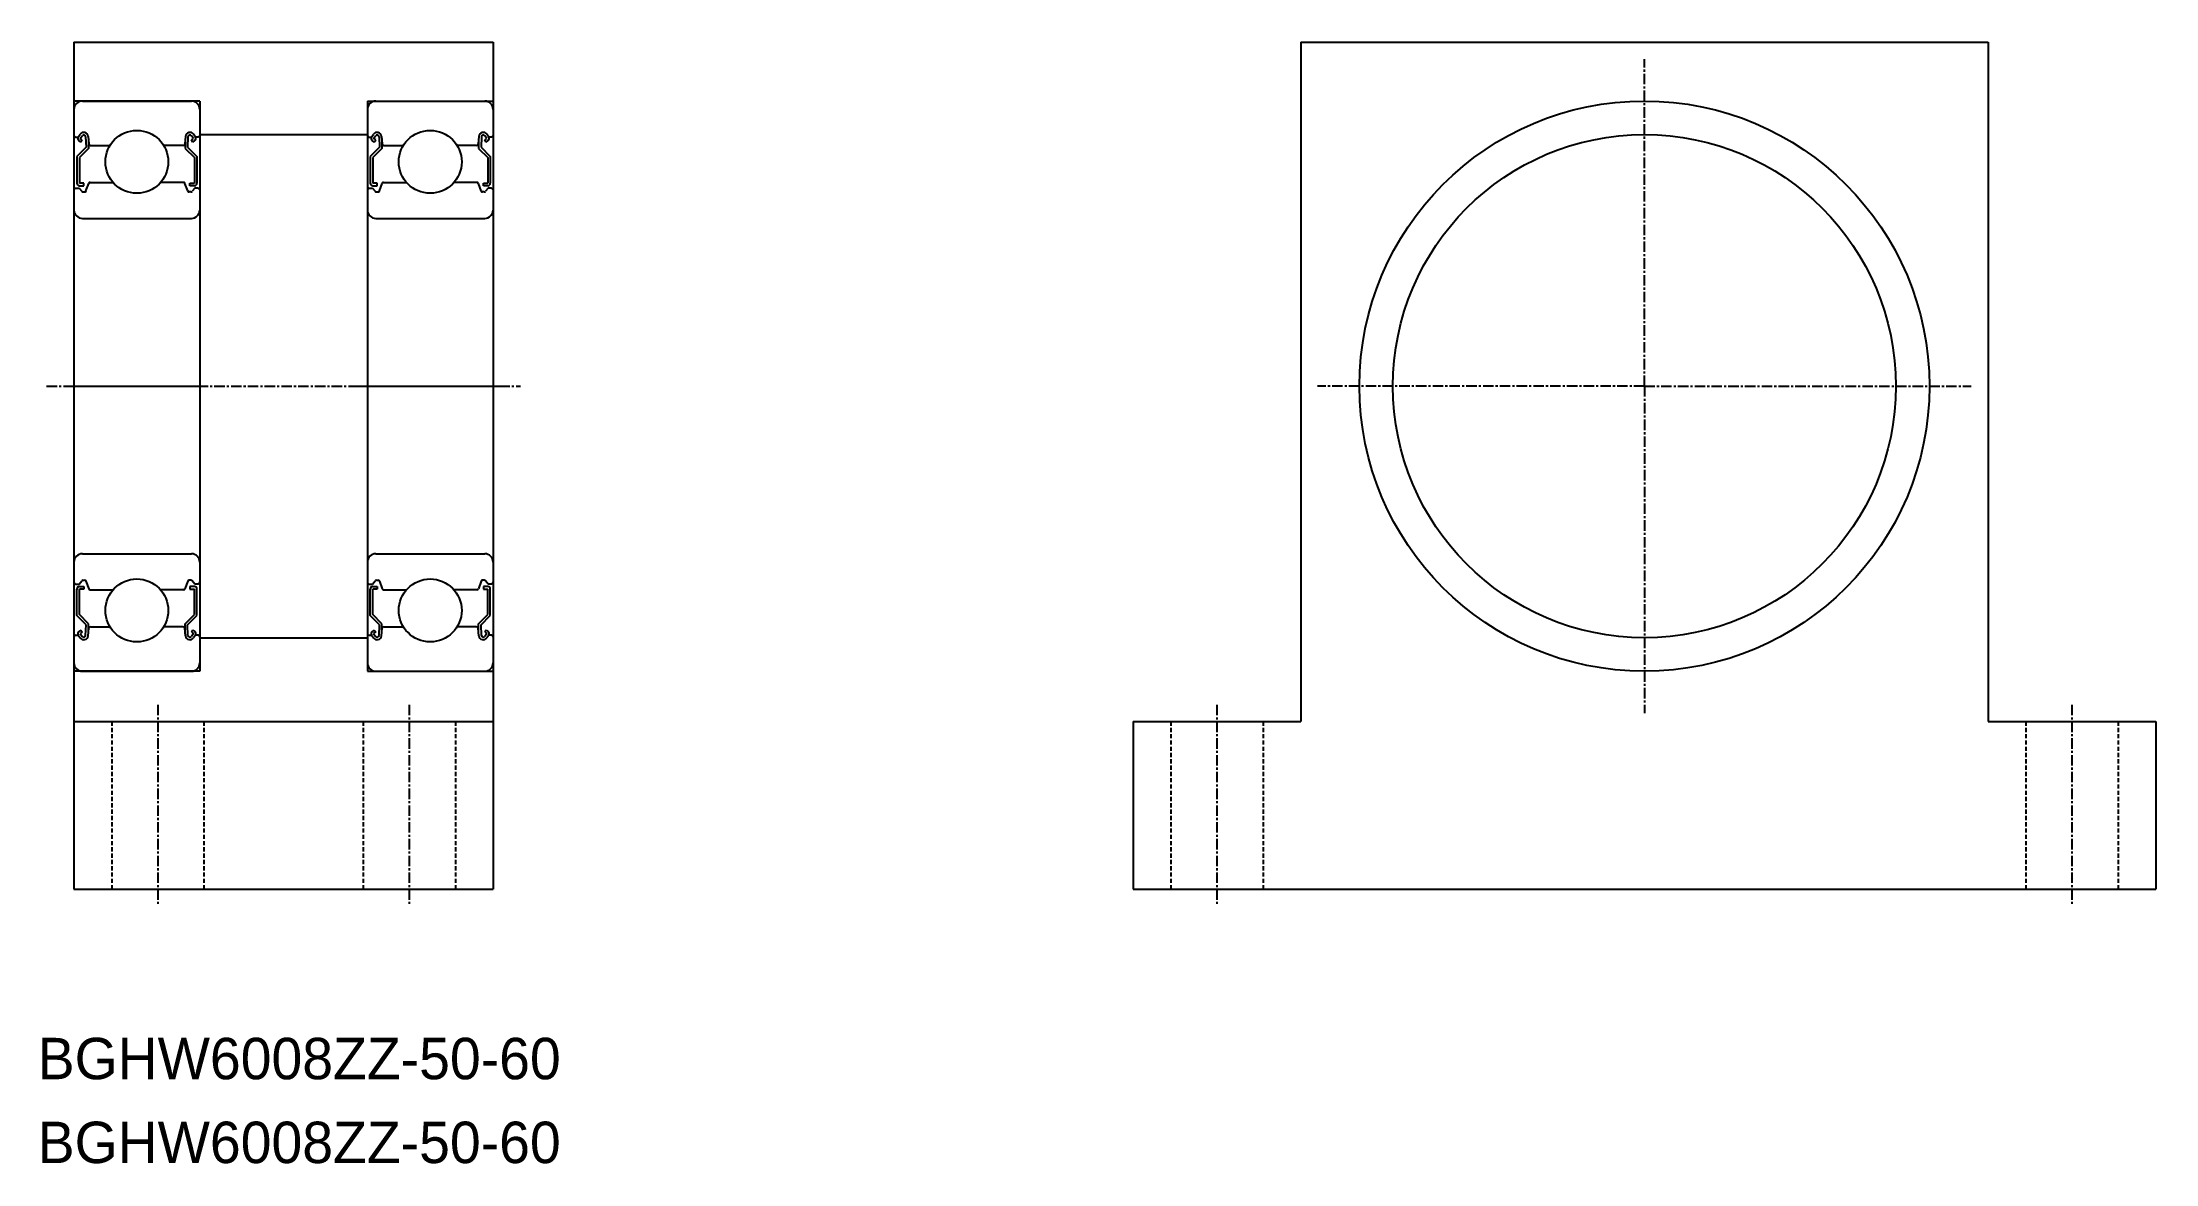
# Model space of a CAD drawing. Extents: x -124 to 128, y -92 to 42.
import ezdxf

# ---------------------------------------------------------------- set-up
doc = ezdxf.new("R2010")
doc.units = 0
doc.linetypes.add('CENTER', pattern=[2, 1.25, -0.25, 0.25, -0.25])
doc.linetypes.add('DASHED', pattern=[0.75, 0.5, -0.25])
doc.layers.get('0').update_dxf_attribs({"linetype": 'CONTINUOUS'})
doc.layers.add('CENTER', color=1, linetype='CENTER')

msp = doc.modelspace()

# ---------------------------------------------------------------- linework, layer by layer
at = {"color": 7, "linetype": 'CONTINUOUS'}
for p, q in [((-120.44, 41.78), (-70.44, 41.78)), ((-120.44, 41.78), (-120.44, -59.22)), ((-70.44, 41.78), (-70.44, -59.22)), ((25.91, 41.78), (107.91, 41.78)), ((25.91, 41.78), (25.91, -39.22)), ((107.91, 41.78), (107.91, -39.22)), ((-105.44, 34.78), (-120.44, 34.78)), ((-105.44, 34.78), (-105.44, -33.22)), ((-85.44, 34.78), (-70.44, 34.78)), ((-85.44, 34.78), (-85.44, -33.22)), ((-105.44, 30.78), (-85.44, 30.78)), ((-105.44, -29.22), (-85.44, -29.22)), ((-105.44, -33.22), (-120.44, -33.22)), ((-85.44, -33.22), (-70.44, -33.22)), ((-120.44, -39.22), (-85.44, -39.22)), ((-120.44, -39.22), (-70.44, -39.22)), ((5.91, -39.22), (25.91, -39.22)), ((5.91, -39.22), (5.91, -59.22)), ((107.91, -39.22), (127.91, -39.22)), ((127.91, -39.22), (127.91, -59.22)), ((-120.44, -59.22), (-70.44, -59.22)), ((5.91, -59.22), (127.91, -59.22))]:
    msp.add_line(p, q, dxfattribs=at)
for p, q in [((-120.44, 33.78), (-120.44, -32.22)), ((-119.44, 34.78), (-106.44, 34.78)), ((-105.44, 33.78), (-105.44, -32.22)), ((-85.44, 33.78), (-85.44, -32.22)), ((-84.44, 34.78), (-71.44, 34.78)), ((-70.44, 33.78), (-70.44, -32.22)), ((-120.24, 30.48), (-119.94, 30.48)), ((-119.94, 30.48), (-119.71, 30.81)), ((-119.69, 30.31), (-119.46, 30.64)), ((-119.45, 30.14), (-119.69, 30.31)), ((-119.05, 30.52), (-119, 29.26)), ((-118.75, 30.56), (-118.67, 29.67)), ((-107.13, 30.56), (-107.21, 29.67)), ((-106.84, 30.52), (-106.88, 29.26)), ((-106.43, 30.14), (-106.19, 30.31)), ((-106.19, 30.31), (-106.42, 30.64)), ((-105.94, 30.48), (-106.17, 30.81)), ((-105.64, 30.48), (-105.94, 30.48)), ((-85.24, 30.48), (-84.94, 30.48)), ((-84.94, 30.48), (-84.71, 30.81)), ((-84.69, 30.31), (-84.46, 30.64)), ((-84.45, 30.14), (-84.69, 30.31)), ((-84.05, 30.52), (-84, 29.26)), ((-83.75, 30.56), (-83.67, 29.67)), ((-72.13, 30.56), (-72.21, 29.67)), ((-71.84, 30.52), (-71.88, 29.26)), ((-71.43, 30.14), (-71.19, 30.31)), ((-71.19, 30.31), (-71.42, 30.64)), ((-70.94, 30.48), (-71.17, 30.81)), ((-70.64, 30.48), (-70.94, 30.48)), ((-119, 29.26), (-120.1, 28.16)), ((-120.1, 28.16), (-120.1, 24.98)), ((-119.62, 29.89), (-119.87, 30.07)), ((-118.7, 29.13), (-119.8, 28.03)), ((-119.8, 28.03), (-119.8, 24.98)), ((-119.62, 29.89), (-119.45, 30.14)), ((-118.7, 30.01), (-118.7, 29.13)), ((-118.47, 29.48), (-116.14, 29.48)), ((-107.41, 29.48), (-109.74, 29.48)), ((-107.18, 30.01), (-107.18, 29.13)), ((-107.18, 29.13), (-106.08, 28.03)), ((-106.88, 29.26), (-105.78, 28.16)), ((-106.26, 29.89), (-106.43, 30.14)), ((-106.26, 29.89), (-106.01, 30.07)), ((-106.08, 28.03), (-106.08, 24.98)), ((-105.78, 28.16), (-105.78, 24.98)), ((-84, 29.26), (-85.1, 28.16)), ((-85.1, 28.16), (-85.1, 24.98)), ((-84.62, 29.89), (-84.87, 30.07)), ((-83.7, 29.13), (-84.8, 28.03)), ((-84.8, 28.03), (-84.8, 24.98)), ((-84.62, 29.89), (-84.45, 30.14)), ((-83.7, 30.01), (-83.7, 29.13)), ((-83.47, 29.48), (-81.14, 29.48)), ((-72.41, 29.48), (-74.74, 29.48)), ((-72.18, 30.01), (-72.18, 29.13)), ((-72.18, 29.13), (-71.08, 28.03)), ((-71.88, 29.26), (-70.78, 28.16)), ((-71.26, 29.89), (-71.43, 30.14)), ((-71.26, 29.89), (-71.01, 30.07)), ((-71.08, 28.03), (-71.08, 24.98)), ((-70.78, 28.16), (-70.78, 24.98)), ((-120.24, 24.38), (-119.84, 24.38)), ((-119.84, 24.38), (-119.52, 24.01)), ((-119.28, 24.98), (-119.8, 24.98)), ((-119.8, 24.68), (-119.28, 24.68)), ((-119.37, 23.93), (-119.19, 23.93)), ((-119.28, 24.68), (-119.28, 24.98)), ((-119.01, 24.07), (-118.68, 24.95)), ((-118.5, 25.08), (-115.78, 25.08)), ((-107.39, 25.08), (-110.1, 25.08)), ((-106.87, 24.07), (-107.2, 24.95)), ((-106.51, 23.93), (-106.69, 23.93)), ((-106.6, 24.68), (-106.6, 24.98)), ((-106.6, 24.98), (-106.08, 24.98)), ((-106.08, 24.68), (-106.6, 24.68)), ((-106.04, 24.38), (-106.36, 24.01)), ((-105.64, 24.38), (-106.04, 24.38)), ((-85.24, 24.38), (-84.84, 24.38)), ((-84.84, 24.38), (-84.52, 24.01)), ((-84.28, 24.98), (-84.8, 24.98)), ((-84.8, 24.68), (-84.28, 24.68)), ((-84.37, 23.93), (-84.19, 23.93)), ((-84.28, 24.68), (-84.28, 24.98)), ((-84.01, 24.07), (-83.68, 24.95)), ((-83.5, 25.08), (-80.78, 25.08)), ((-72.39, 25.08), (-75.1, 25.08)), ((-71.87, 24.07), (-72.2, 24.95)), ((-71.51, 23.93), (-71.69, 23.93)), ((-71.6, 24.98), (-71.08, 24.98)), ((-71.6, 24.68), (-71.6, 24.98)), ((-71.08, 24.68), (-71.6, 24.68)), ((-71.04, 24.38), (-71.36, 24.01)), ((-70.64, 24.38), (-71.04, 24.38)), ((-119.44, 20.78), (-106.44, 20.78)), ((-84.44, 20.78), (-71.44, 20.78)), ((-119.44, -19.22), (-106.44, -19.22)), ((-84.44, -19.22), (-71.44, -19.22)), ((-119.84, -22.82), (-119.52, -22.44)), ((-119.37, -22.37), (-119.19, -22.37)), ((-119.01, -22.5), (-118.68, -23.38)), ((-106.87, -22.5), (-107.2, -23.38)), ((-106.51, -22.37), (-106.69, -22.37)), ((-106.04, -22.82), (-106.36, -22.44)), ((-84.84, -22.82), (-84.52, -22.44)), ((-84.37, -22.37), (-84.19, -22.37)), ((-84.01, -22.5), (-83.68, -23.38)), ((-71.87, -22.5), (-72.2, -23.38)), ((-71.51, -22.37), (-71.69, -22.37)), ((-71.04, -22.82), (-71.36, -22.44)), ((-120.24, -22.82), (-119.84, -22.82)), ((-120.1, -26.59), (-120.1, -23.42)), ((-119.8, -23.12), (-119.28, -23.12)), ((-119.8, -26.47), (-119.8, -23.42)), ((-119.28, -23.42), (-119.8, -23.42)), ((-119.28, -23.12), (-119.28, -23.42)), ((-118.5, -23.52), (-115.78, -23.52)), ((-107.39, -23.52), (-110.1, -23.52)), ((-106.6, -23.12), (-106.6, -23.42)), ((-106.08, -23.12), (-106.6, -23.12)), ((-106.6, -23.42), (-106.08, -23.42)), ((-106.08, -26.47), (-106.08, -23.42)), ((-105.64, -22.82), (-106.04, -22.82)), ((-105.78, -26.59), (-105.78, -23.42)), ((-85.24, -22.82), (-84.84, -22.82)), ((-85.1, -26.59), (-85.1, -23.42)), ((-84.8, -23.12), (-84.28, -23.12)), ((-84.28, -23.42), (-84.8, -23.42)), ((-84.8, -26.47), (-84.8, -23.42)), ((-84.28, -23.12), (-84.28, -23.42)), ((-83.5, -23.52), (-80.78, -23.52)), ((-72.39, -23.52), (-75.1, -23.52)), ((-71.08, -23.12), (-71.6, -23.12)), ((-71.6, -23.12), (-71.6, -23.42)), ((-71.6, -23.42), (-71.08, -23.42)), ((-71.08, -26.47), (-71.08, -23.42)), ((-70.64, -22.82), (-71.04, -22.82)), ((-70.78, -26.59), (-70.78, -23.42)), ((-119, -27.69), (-120.1, -26.59)), ((-118.7, -27.57), (-119.8, -26.47)), ((-119.05, -28.95), (-119, -27.69)), ((-118.7, -28.44), (-118.7, -27.57)), ((-107.18, -27.57), (-106.08, -26.47)), ((-107.18, -28.44), (-107.18, -27.57)), ((-106.88, -27.69), (-105.78, -26.59)), ((-106.84, -28.95), (-106.88, -27.69)), ((-84, -27.69), (-85.1, -26.59)), ((-83.7, -27.57), (-84.8, -26.47)), ((-84.05, -28.95), (-84, -27.69)), ((-83.7, -28.44), (-83.7, -27.57)), ((-72.18, -27.57), (-71.08, -26.47)), ((-72.18, -28.44), (-72.18, -27.57)), ((-71.88, -27.69), (-70.78, -26.59)), ((-71.84, -28.95), (-71.88, -27.69)), ((-120.24, -28.92), (-119.94, -28.92)), ((-119.94, -28.92), (-119.71, -29.25)), ((-119.62, -28.33), (-119.87, -28.5)), ((-119.45, -28.57), (-119.69, -28.74)), ((-119.69, -28.74), (-119.46, -29.07)), ((-119.62, -28.33), (-119.45, -28.57)), ((-118.75, -28.99), (-118.67, -28.1)), ((-118.47, -27.92), (-116.14, -27.92)), ((-107.41, -27.92), (-109.74, -27.92)), ((-107.13, -28.99), (-107.21, -28.1)), ((-106.26, -28.33), (-106.43, -28.57)), ((-106.43, -28.57), (-106.19, -28.74)), ((-106.19, -28.74), (-106.42, -29.07)), ((-106.26, -28.33), (-106.01, -28.5)), ((-105.94, -28.92), (-106.17, -29.25)), ((-105.64, -28.92), (-105.94, -28.92)), ((-85.24, -28.92), (-84.94, -28.92)), ((-84.94, -28.92), (-84.71, -29.25)), ((-84.62, -28.33), (-84.87, -28.5)), ((-84.45, -28.57), (-84.69, -28.74)), ((-84.69, -28.74), (-84.46, -29.07)), ((-84.62, -28.33), (-84.45, -28.57)), ((-83.75, -28.99), (-83.67, -28.1)), ((-83.47, -27.92), (-81.14, -27.92)), ((-72.41, -27.92), (-74.74, -27.92)), ((-72.13, -28.99), (-72.21, -28.1)), ((-71.26, -28.33), (-71.43, -28.57)), ((-71.43, -28.57), (-71.19, -28.74)), ((-71.19, -28.74), (-71.42, -29.07)), ((-71.26, -28.33), (-71.01, -28.5)), ((-70.94, -28.92), (-71.17, -29.25)), ((-70.64, -28.92), (-70.94, -28.92)), ((-119.44, -33.22), (-106.44, -33.22)), ((-84.44, -33.22), (-71.44, -33.22))]:
    msp.add_line(p, q)
at = {"color": 3, "linetype": 'DASHED'}
for p, q in [((-115.94, -39.22), (-115.94, -59.22)), ((-104.94, -39.22), (-104.94, -59.22)), ((-85.94, -39.22), (-85.94, -59.22)), ((-74.94, -39.22), (-74.94, -59.22)), ((10.41, -39.22), (10.41, -59.22)), ((21.41, -39.22), (21.41, -59.22)), ((112.41, -39.22), (112.41, -59.22)), ((123.41, -39.22), (123.41, -59.22))]:
    msp.add_line(p, q, dxfattribs=at)
at = {"color": 7, "linetype": 'CONTINUOUS'}
for centre, radius in [((66.91, 0.78), 34), ((-112.94, 27.53), 3.75), ((-77.94, 27.53), 3.75), ((66.91, 0.78), 30), ((-112.94, -25.97), 3.75), ((-77.94, -25.97), 3.75)]:
    msp.add_circle(centre, radius, dxfattribs=at)
for centre, radius, start, end in [((-119.44, 33.78), 1, 90, 180), ((-106.44, 33.78), 1, 0, 90), ((-84.44, 33.78), 1, 90, 180), ((-71.44, 33.78), 1, 0, 90), ((-120.24, 30.68), 0.2, 180, 270), ((-119.69, 30.31), 0.3, 144.9356, 235.0377), ((-119.28, 30.51), 0.53, 5.0651, 144.9356), ((-119.28, 30.51), 0.23, 2.1311, 144.9356), ((-106.61, 30.51), 0.53, 35.0644, 174.9349), ((-106.61, 30.51), 0.23, 35.0644, 177.8689), ((-106.19, 30.31), 0.3, 304.9623, 35.0644), ((-105.64, 30.68), 0.2, 270, 0), ((-85.24, 30.68), 0.2, 180, 270), ((-84.69, 30.31), 0.3, 144.9356, 235.0377), ((-84.28, 30.51), 0.53, 5.0651, 144.9356), ((-84.28, 30.51), 0.23, 2.1311, 144.9356), ((-71.61, 30.51), 0.53, 35.0644, 174.9349), ((-71.61, 30.51), 0.23, 35.0644, 177.8689), ((-71.19, 30.31), 0.3, 304.9623, 35.0644), ((-70.64, 30.68), 0.2, 270, 0), ((-118.47, 29.68), 0.2, 185.0651, 270), ((-107.41, 29.68), 0.2, 270, 354.9349), ((-83.47, 29.68), 0.2, 185.0651, 270), ((-72.41, 29.68), 0.2, 270, 354.9349), ((-120.24, 24.18), 0.2, 90, 180), ((-119.8, 24.98), 0.3, 180, 270), ((-119.37, 24.13), 0.2, 219.9991, 270), ((-119.19, 24.13), 0.2, 270, 339.9703), ((-118.5, 24.88), 0.2, 90, 159.9703), ((-107.39, 24.88), 0.2, 20.0297, 90), ((-106.69, 24.13), 0.2, 200.0297, 270), ((-106.51, 24.13), 0.2, 270, 320.0009), ((-106.08, 24.98), 0.3, 270, 0), ((-105.64, 24.18), 0.2, 0, 90), ((-85.24, 24.18), 0.2, 90, 180), ((-84.8, 24.98), 0.3, 180, 270), ((-84.37, 24.13), 0.2, 219.9991, 270), ((-84.19, 24.13), 0.2, 270, 339.9703), ((-83.5, 24.88), 0.2, 90, 159.9703), ((-72.39, 24.88), 0.2, 20.0297, 90), ((-71.69, 24.13), 0.2, 200.0297, 270), ((-71.51, 24.13), 0.2, 270, 320.0009), ((-71.08, 24.98), 0.3, 270, 0), ((-70.64, 24.18), 0.2, 0, 90), ((-119.44, 21.78), 1, 180, 270), ((-106.44, 21.78), 1, 270, 0), ((-84.44, 21.78), 1, 180, 270), ((-71.44, 21.78), 1, 270, 0), ((-119.44, -20.22), 1, 90, 180), ((-106.44, -20.22), 1, 0, 90), ((-84.44, -20.22), 1, 90, 180), ((-71.44, -20.22), 1, 0, 90), ((-120.24, -22.62), 0.2, 180, 270), ((-119.37, -22.57), 0.2, 90, 140.0009), ((-119.19, -22.57), 0.2, 20.0297, 90), ((-106.69, -22.57), 0.2, 90, 159.9703), ((-106.51, -22.57), 0.2, 39.9991, 90), ((-105.64, -22.62), 0.2, 270, 0), ((-85.24, -22.62), 0.2, 180, 270), ((-84.37, -22.57), 0.2, 90, 140.0009), ((-84.19, -22.57), 0.2, 20.0297, 90), ((-71.69, -22.57), 0.2, 90, 159.9703), ((-71.51, -22.57), 0.2, 39.9991, 90), ((-70.64, -22.62), 0.2, 270, 0), ((-119.8, -23.42), 0.3, 90, 180), ((-118.5, -23.32), 0.2, 200.0297, 270), ((-107.39, -23.32), 0.2, 270, 339.9703), ((-106.08, -23.42), 0.3, 0, 90), ((-84.8, -23.42), 0.3, 90, 180), ((-83.5, -23.32), 0.2, 200.0297, 270), ((-72.39, -23.32), 0.2, 270, 339.9703), ((-71.08, -23.42), 0.3, 0, 90), ((-120.24, -29.12), 0.2, 90, 180), ((-119.69, -28.74), 0.3, 124.9623, 215.0644), ((-119.28, -28.94), 0.53, 215.0644, 354.9349), ((-119.28, -28.94), 0.23, 215.0644, 357.8689), ((-118.47, -28.12), 0.2, 90, 174.9349), ((-107.41, -28.12), 0.2, 5.0651, 90), ((-106.61, -28.94), 0.53, 185.0651, 324.9356), ((-106.61, -28.94), 0.23, 182.1311, 324.9356), ((-106.19, -28.74), 0.3, 324.9356, 55.0377), ((-105.64, -29.12), 0.2, 0, 90), ((-85.24, -29.12), 0.2, 90, 180), ((-84.69, -28.74), 0.3, 124.9623, 215.0644), ((-84.28, -28.94), 0.53, 215.0644, 354.9349), ((-84.28, -28.94), 0.23, 215.0644, 357.8689), ((-83.47, -28.12), 0.2, 90, 174.9349), ((-72.41, -28.12), 0.2, 5.0651, 90), ((-71.61, -28.94), 0.53, 185.0651, 324.9356), ((-71.61, -28.94), 0.23, 182.1311, 324.9356), ((-71.19, -28.74), 0.3, 324.9356, 55.0377), ((-70.64, -29.12), 0.2, 0, 90), ((-119.44, -32.22), 1, 180, 270), ((-106.44, -32.22), 1, 270, 0), ((-84.44, -32.22), 1, 180, 270), ((-71.44, -32.22), 1, 270, 0)]:
    msp.add_arc(centre, radius, start, end)
at = {"layer": 'CENTER', "color": 1, "linetype": 'CENTER'}
for p, q in [((66.91, 0.78), (66.91, 39.78)), ((-123.7, 0.78), (-67.18, 0.78)), ((-121.44, 0.78), (-104.44, 0.78)), ((-86.44, 0.78), (-69.44, 0.78)), ((66.91, 0.78), (27.91, 0.78)), ((66.91, 0.78), (66.91, -38.22)), ((66.91, 0.78), (105.91, 0.78)), ((-110.44, -37.22), (-110.44, -61.22)), ((-80.44, -37.22), (-80.44, -61.22)), ((15.91, -37.22), (15.91, -61.22)), ((117.91, -37.22), (117.91, -61.22))]:
    msp.add_line(p, q, dxfattribs=at)

# ---------------------------------------------------------------- texts
at = {"color": 7, "linetype": 'CONTINUOUS'}
for p in [(-124.77, -81.88), (-124.77, -91.88)]:
    msp.add_text('BGHW6008ZZ-50-60', height=4.9389, dxfattribs=at).set_placement(p)

doc.saveas('drawing.dxf')
